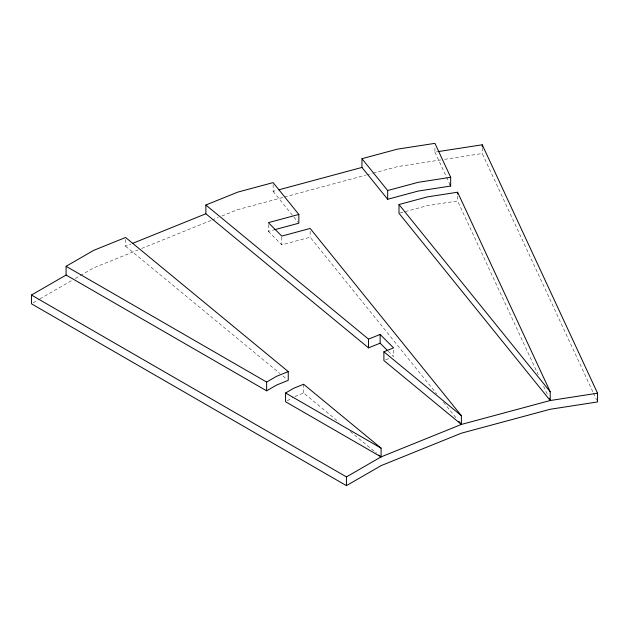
<?xml version="1.0" encoding="UTF-8"?>
<svg xmlns="http://www.w3.org/2000/svg" width="629" height="629" viewBox="0 0 629 629"><rect width="100%" height="100%" fill="white"/><g stroke="black" fill="none" stroke-linecap="round" stroke-linejoin="round"><path stroke-width="0.47" stroke-dasharray="3.15 2.36" d="M33.14 302.816L39.053 299.396M39.902 298.909L71.95 280.408M75.291 278.482L79.466 276.068M80.3 275.588L93.658 267.875L138.073 249.917M287.233 400.775L293.083 397.394M125.588 239.421L125.588 246.222L130.942 244.06M141.643 248.471L211.195 220.354M212.083 220.001L218.287 217.492M221.84 216.054L237.801 209.599L283.514 197.294M294.797 396.561L303.603 392.999L338.96 422.153M385.648 359.835L389.17 358.404M273.12 184.549L273.12 191.35L276.902 190.328M284.457 197.042L365.669 175.177M366.597 174.925L372.179 173.423M373.107 173.172L397.276 166.669L440.717 159.947M268.347 224.6L268.347 231.401L273.89 229.907M268.347 231.401L281.784 244.838L310.152 237.204L436.691 393.864M399.934 213.034L427.358 205.644L457.598 200.965L538.22 374.687M434.922 148.216L434.922 152.1L436.848 151.801M444.577 159.349L482.254 153.523L593.005 392.15M125.588 246.222L279.921 373.477M282.948 375.969L286.73 379.09M350.243 431.463L376.574 453.171M388.195 351.249L393.573 356.627L393.573 348.859M273.12 191.35L293.326 216.368M293.94 217.123L298.225 222.43M443.484 402.277L456.442 418.324M593.414 393.039L596.724 400.162M434.922 152.1L449.861 184.297M543.598 386.269L547.733 395.177M482.254 147.689L482.254 153.523M457.598 196.114L457.598 200.965M310.152 231.37L310.152 237.204M303.603 384.256L303.603 392.999M281.784 237.07L281.784 244.838"/><path stroke-width="0.94" d="M66.1 275.038L66.1 266.295L93.658 250.381L125.588 237.479L288.247 371.59L288.247 380.341L276.642 385.027L266.625 390.806L66.1 275.038L31.45 295.04L31.45 303.791L346.437 485.643L381.088 465.641L461.379 433.184L550.21 409.267L597.55 401.939L597.55 393.196L482.254 144.78L437.815 151.652M66.1 266.295L266.625 382.062L276.642 376.284L288.247 371.59M597.55 393.196L550.21 400.524L461.379 424.433L381.088 456.89L285.566 401.742L285.566 392.991L293.916 388.172L303.603 384.256L381.088 448.147L381.088 456.89L346.437 476.9L31.45 295.04M387.527 350.581L380.136 343.19L368.531 347.876L205.872 213.766L205.872 205.015L237.801 192.112L273.12 182.607L298.838 214.442L298.838 223.193L274.81 229.656M132.719 243.337L205.872 213.766M205.872 205.015L368.531 339.133L380.136 334.447L393.573 347.884L383.894 351.8L383.894 360.543L461.379 424.433L461.379 415.69L310.152 228.453L281.784 236.095L268.347 222.658L298.838 214.442M361.95 158.689L397.276 149.175L434.922 143.357L450.671 177.292L450.671 186.035L418.167 191.067L387.668 199.275L361.95 167.432L361.95 158.689L387.668 190.532L387.668 199.275M278.789 189.824L361.95 167.432M387.668 190.532L418.167 182.324L450.671 177.292M398.99 204.543L427.358 196.901L457.598 192.222L550.21 391.773L550.21 400.524L398.99 213.286L398.99 204.543L550.21 391.773M285.566 392.991L381.088 448.147M383.894 351.8L461.379 415.69M378.831 455.034L381.088 456.89M458.911 421.375L461.379 424.433M449.861 184.297L450.671 186.035M549.384 398.739L550.21 400.524M482.254 144.78L482.254 146.722M457.598 192.222L457.598 194.164M380.136 334.447L380.136 343.19M368.531 339.133L368.531 347.876M346.437 476.9L346.437 485.643M266.625 382.062L266.625 390.806"/></g></svg>
